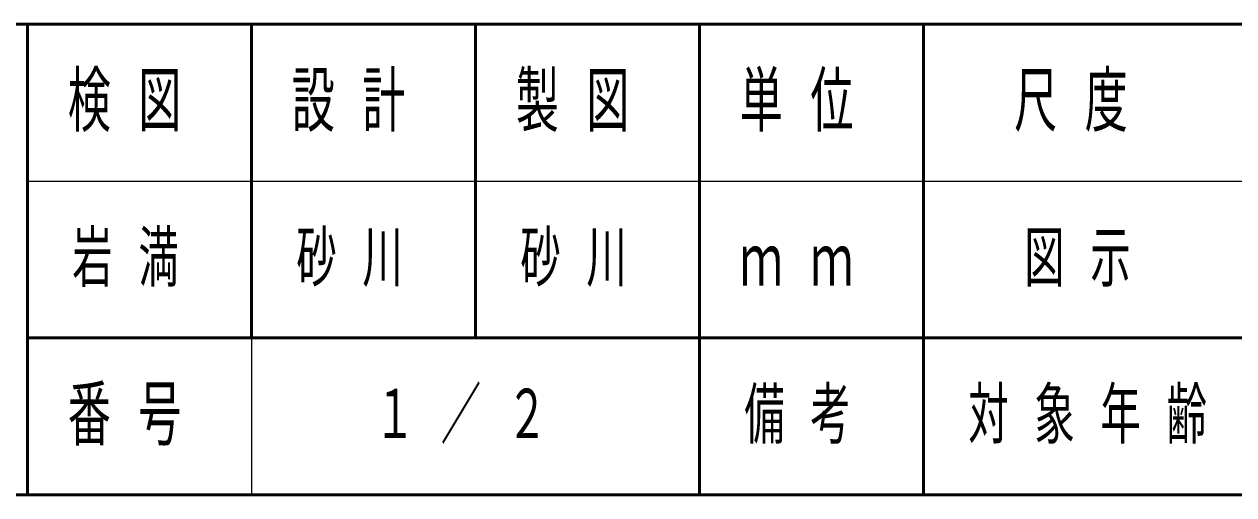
# Model space of a CAD drawing. Units: millimetres on the paper. Extents: x -385 to 0, y -302 to 267.
# Drawn here: x -242.6 to -188.6, y 0 to 21 of the extents above; entities that cross this region are included whole.
import ezdxf

# ---------------------------------------------------------------- set-up
doc = ezdxf.new("R2010")
doc.units = ezdxf.units.MM
doc.layers.add('LY_1', color=140, linetype='Continuous', lineweight=50)
doc.styles.add('ＭＳ ゴシック', font='')
doc.styles.get('ＭＳ ゴシック').set_extended_font_data('MS Gothic')

msp = doc.modelspace()

# ---------------------------------------------------------------- linework, layer by layer
at = {"layer": 'LY_1', "color": 7}
for p, q in [((-385, 21), (0, 21)), ((-385, 0), (0, 0))]:
    msp.add_line(p, q, dxfattribs=at)
at = {"layer": 'LY_1'}
for p, q in [((-242.5, 21), (-242.5, 0)), ((-232.5, 21), (-232.5, 7)), ((-222.5, 21), (-222.5, 7)), ((-212.5, 21), (-212.5, 0)), ((-202.5, 21), (-202.5, 7)), ((-242.5, 7), (0, 7)), ((-202.5, 7), (-202.5, 0))]:
    msp.add_line(p, q, dxfattribs=at)
at = {"layer": 'LY_1', "color": 7, "lineweight": 13}
for p, q in [((-242.5, 14), (-187.5, 14)), ((-232.5, 7), (-232.5, 0))]:
    msp.add_line(p, q, dxfattribs=at)

# ---------------------------------------------------------------- texts
at = {"layer": 'LY_1', "color": 7, "attachment_point": 4, "style": 'ＭＳ ゴシック'}
for s, insert, char_height in [('\\T1.64;\\W0.6;検図', (-240.7, 17.5), 2.346), ('\\T1.64;\\W0.6;設計', (-230.7, 17.5), 2.346), ('\\T1.64;\\W0.6;製図', (-220.7, 17.5), 2.346), ('\\T1.64;\\W0.6;単位', (-210.7, 17.5), 2.346), ('\\T1.64;\\W0.6;尺度', (-198.45, 17.5), 2.346), ('\\T1.64;\\W0.6;岩満', (-240.5, 10.5), 2.199), ('\\T1.64;\\W0.6;砂川', (-230.5, 10.5), 2.199), ('\\T1.64;\\W0.6;砂川', (-220.5, 10.5), 2.199), ('\\T1.64;\\W0.6;図示', (-198, 10.5), 2.199), ('\\T1.64;\\W0.6;ｍｍ', (-210.7, 10.5), 2.346), ('\\T1.64;\\W0.6;番号', (-240.7, 3.5), 2.346), ('\\T1.64;\\W0.6;１／２', (-227, 3.5), 2.199), ('\\T1.64;\\W0.6;備考', (-210.5, 3.5), 2.199), ('\\T1.64;\\W0.6;対象年齢６～１２才', (-200.5, 3.5), 2.199)]:
    msp.add_mtext(s, dxfattribs=dict(at, insert=insert, char_height=char_height))

doc.saveas('drawing.dxf')
